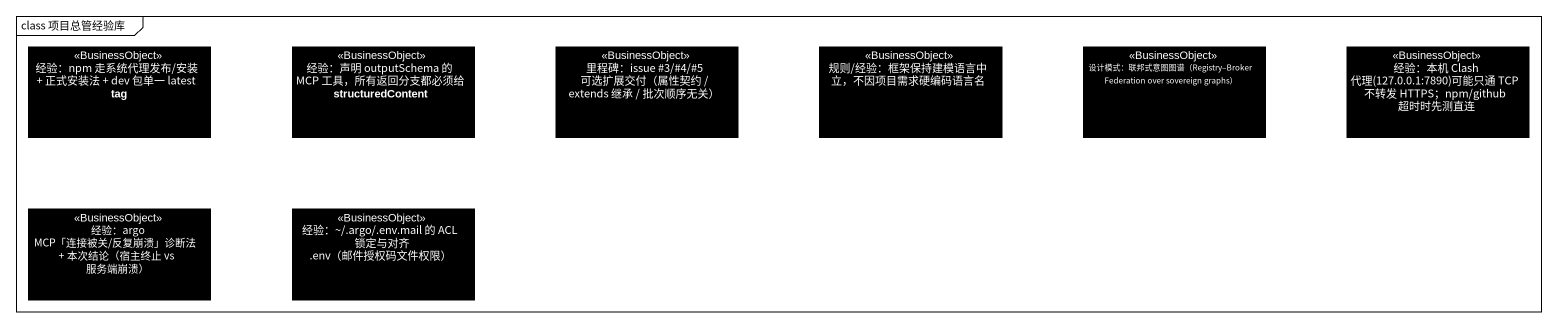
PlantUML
@startuml
mainframe class 项目总管经验库
hide circle
hide empty members
class "经验：npm 走系统代理发布/安装 + 正式安装法 + dev 包单一 latest tag" as 经验_npm_走系统代理发布_安装_正式安装法_dev <<BusinessObject>> #000000
class "经验：声明 outputSchema 的 MCP 工具，所有返回分支都必须给 structuredContent" as 经验_声明_outputSchema_的_MCP_工具 <<BusinessObject>> #000000
class "里程碑：issue #3/#4/#5 可选扩展交付（属性契约 / extends 继承 / 批次顺序无关）" as 里程碑_issue_3_4_5_可选扩展交付_属性契约 <<BusinessObject>> #000000
class "规则/经验：框架保持建模语言中立，不因项目需求硬编码语言名" as 规则_经验_框架保持建模语言中立 <<BusinessObject>> #000000
class "设计模式：联邦式意图图谱（Registry–Broker Federation over sovereign graphs）" as 设计模式_联邦式意图图谱_Registry <<BusinessObject>> #000000
class "经验：本机 Clash 代理(127.0.0.1:7890)可能只通 TCP 不转发 HTTPS；npm/github 超时时先测直连" as 经验_本机_Clash_代理_127_0_0_1 <<BusinessObject>> #000000
class "经验：argo MCP「连接被关/反复崩溃」诊断法 + 本次结论（宿主终止 vs 服务端崩溃）" as 经验_argo_MCP_连接被关_反复崩溃_诊断法 <<BusinessObject>> #000000
class "经验：~/.argo/.env.mail 的 ACL 锁定与对齐 .env（邮件授权码文件权限）" as 经验_argo_env_mail_的_ACL <<BusinessObject>> #000000
@enduml
